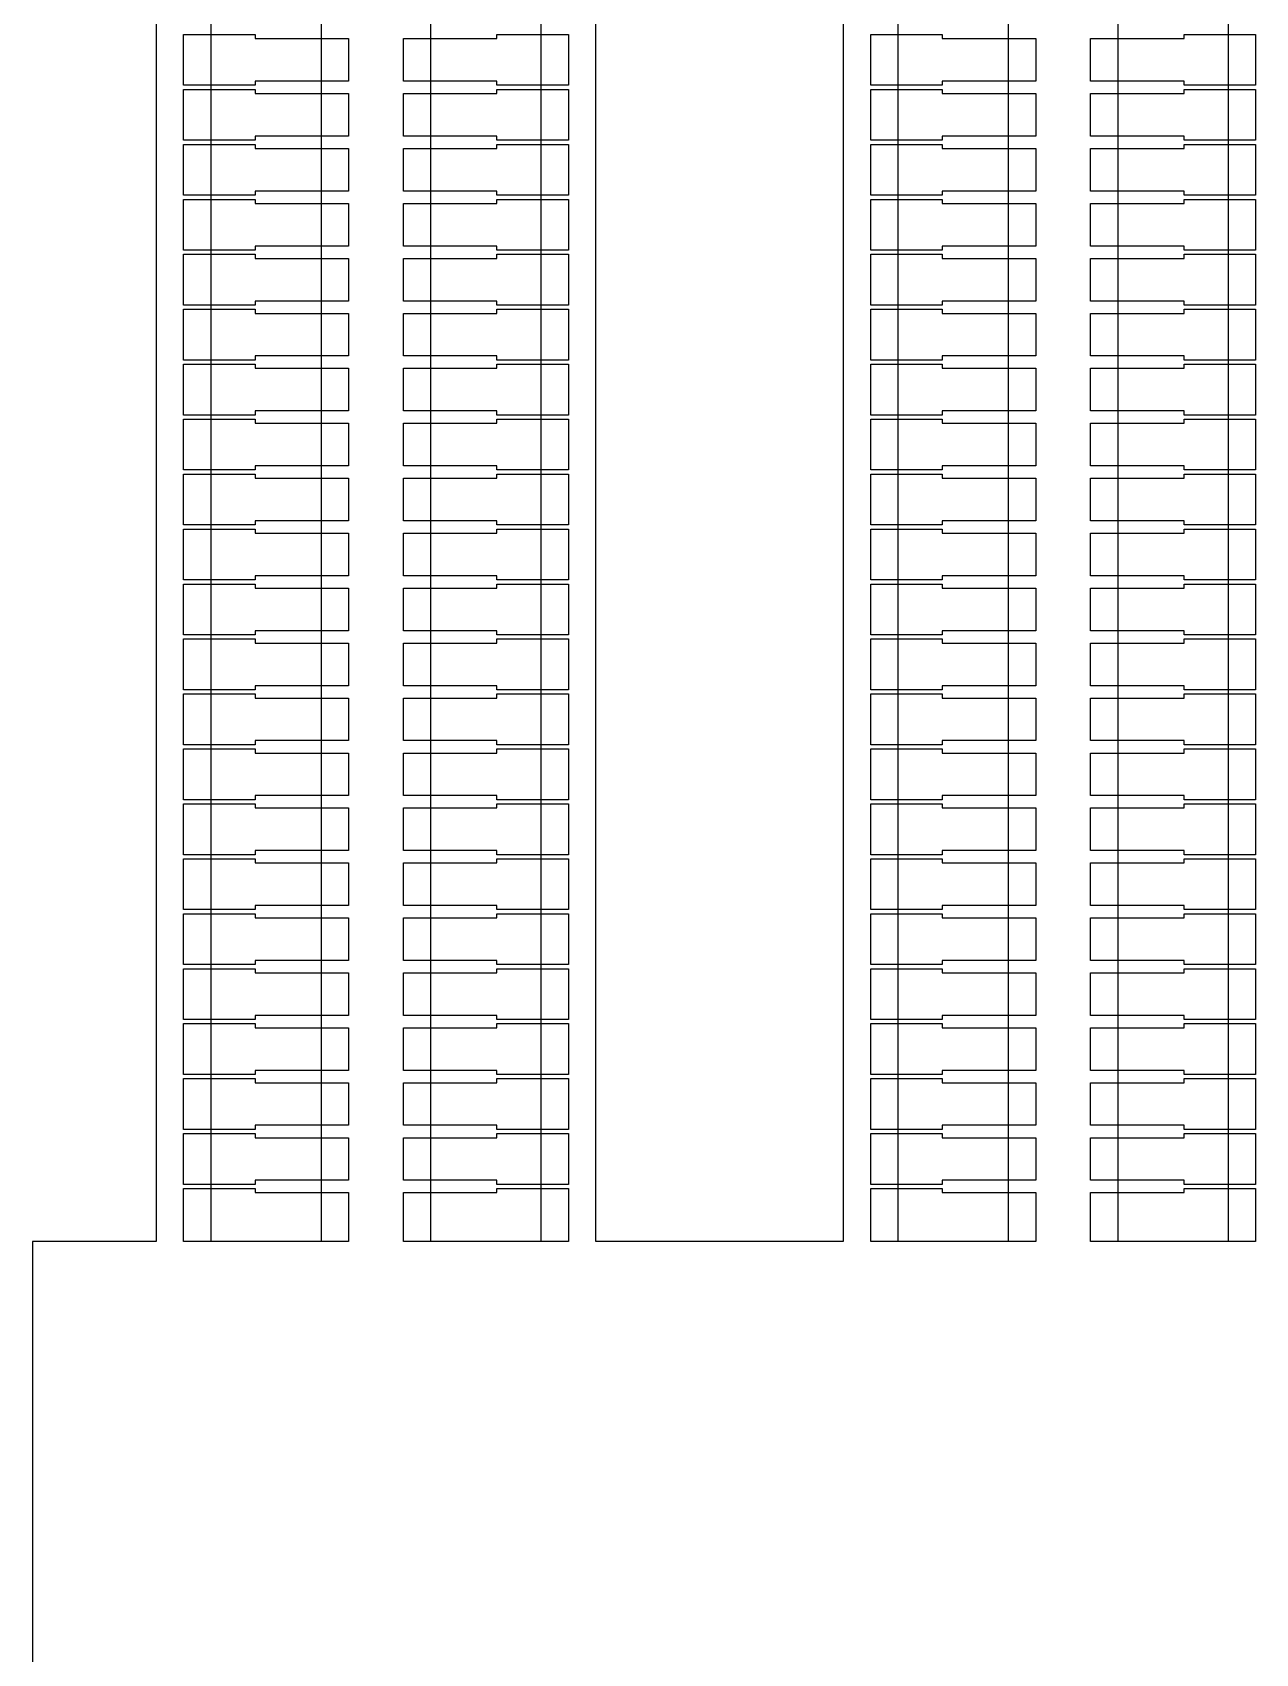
# Model space of a CAD drawing. Extents: x -38350 to 38650, y -35000 to 36000.
# Drawn here: x -30000 to -29555, y -1150 to -560 of the extents above; entities that cross this region are included whole.
import ezdxf

# ---------------------------------------------------------------- set-up
doc = ezdxf.new("R2010")
doc.units = 0
doc.header["$MEASUREMENT"] = 0
doc.layers.add('Layer1', color=10, linetype='Continuous')

msp = doc.modelspace()

# ---------------------------------------------------------------- linework, layer by layer
for p, q in [((-29955, -19), (-29955, -1000)), ((-29795, -1000), (-29795, -19)), ((-29705, -19), (-29705, -1000)), ((-29945, -579.25), (-29945, -560.75)), ((-29945, -560.75), (-29919, -560.75)), ((-29919, -560.75), (-29919, -562.25)), ((-29919, -562.25), (-29885, -562.25)), ((-29885, -562.25), (-29885, -577.75)), ((-29865, -577.75), (-29865, -562.25)), ((-29865, -562.25), (-29831, -562.25)), ((-29831, -562.25), (-29831, -560.75)), ((-29831, -560.75), (-29805, -560.75)), ((-29805, -560.75), (-29805, -579.25)), ((-29695, -579.25), (-29695, -560.75)), ((-29695, -560.75), (-29669, -560.75)), ((-29669, -560.75), (-29669, -562.25)), ((-29669, -562.25), (-29635, -562.25)), ((-29635, -562.25), (-29635, -577.75)), ((-29615, -577.75), (-29615, -562.25)), ((-29615, -562.25), (-29581, -562.25)), ((-29581, -562.25), (-29581, -560.75)), ((-29581, -560.75), (-29555, -560.75)), ((-29555, -560.75), (-29555, -579.25)), ((-29885, -577.75), (-29919, -577.75)), ((-29919, -577.75), (-29919, -579.25)), ((-29831, -577.75), (-29865, -577.75)), ((-29831, -579.25), (-29831, -577.75)), ((-29635, -577.75), (-29669, -577.75)), ((-29669, -577.75), (-29669, -579.25)), ((-29581, -577.75), (-29615, -577.75)), ((-29581, -579.25), (-29581, -577.75)), ((-29919, -579.25), (-29945, -579.25)), ((-29945, -599.25), (-29945, -580.75)), ((-29945, -580.75), (-29919, -580.75)), ((-29919, -580.75), (-29919, -582.25)), ((-29919, -582.25), (-29885, -582.25)), ((-29885, -582.25), (-29885, -597.75)), ((-29865, -597.75), (-29865, -582.25)), ((-29865, -582.25), (-29831, -582.25)), ((-29805, -579.25), (-29831, -579.25)), ((-29831, -582.25), (-29831, -580.75)), ((-29831, -580.75), (-29805, -580.75)), ((-29805, -580.75), (-29805, -599.25)), ((-29669, -579.25), (-29695, -579.25)), ((-29695, -599.25), (-29695, -580.75)), ((-29695, -580.75), (-29669, -580.75)), ((-29669, -580.75), (-29669, -582.25)), ((-29669, -582.25), (-29635, -582.25)), ((-29635, -582.25), (-29635, -597.75)), ((-29615, -597.75), (-29615, -582.25)), ((-29615, -582.25), (-29581, -582.25)), ((-29555, -579.25), (-29581, -579.25)), ((-29581, -582.25), (-29581, -580.75)), ((-29581, -580.75), (-29555, -580.75)), ((-29555, -580.75), (-29555, -599.25)), ((-29919, -599.25), (-29945, -599.25)), ((-29945, -619.25), (-29945, -600.75)), ((-29945, -600.75), (-29919, -600.75)), ((-29885, -597.75), (-29919, -597.75)), ((-29919, -597.75), (-29919, -599.25)), ((-29919, -600.75), (-29919, -602.25)), ((-29831, -597.75), (-29865, -597.75)), ((-29831, -599.25), (-29831, -597.75)), ((-29805, -599.25), (-29831, -599.25)), ((-29831, -602.25), (-29831, -600.75)), ((-29831, -600.75), (-29805, -600.75)), ((-29805, -600.75), (-29805, -619.25)), ((-29669, -599.25), (-29695, -599.25)), ((-29695, -619.25), (-29695, -600.75)), ((-29695, -600.75), (-29669, -600.75)), ((-29635, -597.75), (-29669, -597.75)), ((-29669, -597.75), (-29669, -599.25)), ((-29669, -600.75), (-29669, -602.25)), ((-29581, -597.75), (-29615, -597.75)), ((-29581, -599.25), (-29581, -597.75)), ((-29555, -599.25), (-29581, -599.25)), ((-29581, -602.25), (-29581, -600.75)), ((-29581, -600.75), (-29555, -600.75)), ((-29555, -600.75), (-29555, -619.25)), ((-29919, -602.25), (-29885, -602.25)), ((-29885, -602.25), (-29885, -617.75)), ((-29865, -617.75), (-29865, -602.25)), ((-29865, -602.25), (-29831, -602.25)), ((-29669, -602.25), (-29635, -602.25)), ((-29635, -602.25), (-29635, -617.75)), ((-29615, -617.75), (-29615, -602.25)), ((-29615, -602.25), (-29581, -602.25)), ((-29919, -619.25), (-29945, -619.25)), ((-29885, -617.75), (-29919, -617.75)), ((-29919, -617.75), (-29919, -619.25)), ((-29831, -617.75), (-29865, -617.75)), ((-29831, -619.25), (-29831, -617.75)), ((-29805, -619.25), (-29831, -619.25)), ((-29669, -619.25), (-29695, -619.25)), ((-29635, -617.75), (-29669, -617.75)), ((-29669, -617.75), (-29669, -619.25)), ((-29581, -617.75), (-29615, -617.75)), ((-29581, -619.25), (-29581, -617.75)), ((-29555, -619.25), (-29581, -619.25)), ((-29945, -639.25), (-29945, -620.75)), ((-29945, -620.75), (-29919, -620.75)), ((-29919, -620.75), (-29919, -622.25)), ((-29919, -622.25), (-29885, -622.25)), ((-29885, -622.25), (-29885, -637.75)), ((-29865, -637.75), (-29865, -622.25)), ((-29865, -622.25), (-29831, -622.25)), ((-29831, -622.25), (-29831, -620.75)), ((-29831, -620.75), (-29805, -620.75)), ((-29805, -620.75), (-29805, -639.25)), ((-29695, -639.25), (-29695, -620.75)), ((-29695, -620.75), (-29669, -620.75)), ((-29669, -620.75), (-29669, -622.25)), ((-29669, -622.25), (-29635, -622.25)), ((-29635, -622.25), (-29635, -637.75)), ((-29615, -637.75), (-29615, -622.25)), ((-29615, -622.25), (-29581, -622.25)), ((-29581, -622.25), (-29581, -620.75)), ((-29581, -620.75), (-29555, -620.75)), ((-29555, -620.75), (-29555, -639.25)), ((-29919, -639.25), (-29945, -639.25)), ((-29945, -659.25), (-29945, -640.75)), ((-29945, -640.75), (-29919, -640.75)), ((-29885, -637.75), (-29919, -637.75)), ((-29919, -637.75), (-29919, -639.25)), ((-29919, -640.75), (-29919, -642.25)), ((-29919, -642.25), (-29885, -642.25)), ((-29885, -642.25), (-29885, -657.75)), ((-29831, -637.75), (-29865, -637.75)), ((-29865, -657.75), (-29865, -642.25)), ((-29865, -642.25), (-29831, -642.25)), ((-29831, -639.25), (-29831, -637.75)), ((-29805, -639.25), (-29831, -639.25)), ((-29831, -642.25), (-29831, -640.75)), ((-29831, -640.75), (-29805, -640.75)), ((-29805, -640.75), (-29805, -659.25)), ((-29669, -639.25), (-29695, -639.25)), ((-29695, -659.25), (-29695, -640.75)), ((-29695, -640.75), (-29669, -640.75)), ((-29635, -637.75), (-29669, -637.75)), ((-29669, -637.75), (-29669, -639.25)), ((-29669, -640.75), (-29669, -642.25)), ((-29669, -642.25), (-29635, -642.25)), ((-29635, -642.25), (-29635, -657.75)), ((-29581, -637.75), (-29615, -637.75)), ((-29615, -657.75), (-29615, -642.25)), ((-29615, -642.25), (-29581, -642.25)), ((-29581, -639.25), (-29581, -637.75)), ((-29555, -639.25), (-29581, -639.25)), ((-29581, -642.25), (-29581, -640.75)), ((-29581, -640.75), (-29555, -640.75)), ((-29555, -640.75), (-29555, -659.25)), ((-29919, -659.25), (-29945, -659.25)), ((-29945, -679.25), (-29945, -660.75)), ((-29945, -660.75), (-29919, -660.75)), ((-29885, -657.75), (-29919, -657.75)), ((-29919, -657.75), (-29919, -659.25)), ((-29919, -660.75), (-29919, -662.25)), ((-29831, -657.75), (-29865, -657.75)), ((-29831, -659.25), (-29831, -657.75)), ((-29805, -659.25), (-29831, -659.25)), ((-29831, -662.25), (-29831, -660.75)), ((-29831, -660.75), (-29805, -660.75)), ((-29805, -660.75), (-29805, -679.25)), ((-29669, -659.25), (-29695, -659.25)), ((-29695, -679.25), (-29695, -660.75)), ((-29695, -660.75), (-29669, -660.75)), ((-29635, -657.75), (-29669, -657.75)), ((-29669, -657.75), (-29669, -659.25)), ((-29669, -660.75), (-29669, -662.25)), ((-29581, -657.75), (-29615, -657.75)), ((-29581, -659.25), (-29581, -657.75)), ((-29555, -659.25), (-29581, -659.25)), ((-29581, -662.25), (-29581, -660.75)), ((-29581, -660.75), (-29555, -660.75)), ((-29555, -660.75), (-29555, -679.25)), ((-29919, -662.25), (-29885, -662.25)), ((-29885, -662.25), (-29885, -677.75)), ((-29865, -677.75), (-29865, -662.25)), ((-29865, -662.25), (-29831, -662.25)), ((-29669, -662.25), (-29635, -662.25)), ((-29635, -662.25), (-29635, -677.75)), ((-29615, -677.75), (-29615, -662.25)), ((-29615, -662.25), (-29581, -662.25)), ((-29885, -677.75), (-29919, -677.75)), ((-29919, -677.75), (-29919, -679.25)), ((-29831, -677.75), (-29865, -677.75)), ((-29831, -679.25), (-29831, -677.75)), ((-29635, -677.75), (-29669, -677.75)), ((-29669, -677.75), (-29669, -679.25)), ((-29581, -677.75), (-29615, -677.75)), ((-29581, -679.25), (-29581, -677.75)), ((-29919, -679.25), (-29945, -679.25)), ((-29945, -699.25), (-29945, -680.75)), ((-29945, -680.75), (-29919, -680.75)), ((-29919, -680.75), (-29919, -682.25)), ((-29919, -682.25), (-29885, -682.25)), ((-29885, -682.25), (-29885, -697.75)), ((-29865, -697.75), (-29865, -682.25)), ((-29865, -682.25), (-29831, -682.25)), ((-29805, -679.25), (-29831, -679.25)), ((-29831, -682.25), (-29831, -680.75)), ((-29831, -680.75), (-29805, -680.75)), ((-29805, -680.75), (-29805, -699.25)), ((-29669, -679.25), (-29695, -679.25)), ((-29695, -699.25), (-29695, -680.75)), ((-29695, -680.75), (-29669, -680.75)), ((-29669, -680.75), (-29669, -682.25)), ((-29669, -682.25), (-29635, -682.25)), ((-29635, -682.25), (-29635, -697.75)), ((-29615, -697.75), (-29615, -682.25)), ((-29615, -682.25), (-29581, -682.25)), ((-29555, -679.25), (-29581, -679.25)), ((-29581, -682.25), (-29581, -680.75)), ((-29581, -680.75), (-29555, -680.75)), ((-29555, -680.75), (-29555, -699.25)), ((-29919, -699.25), (-29945, -699.25)), ((-29945, -719.25), (-29945, -700.75)), ((-29945, -700.75), (-29919, -700.75)), ((-29885, -697.75), (-29919, -697.75)), ((-29919, -697.75), (-29919, -699.25)), ((-29919, -700.75), (-29919, -702.25)), ((-29831, -697.75), (-29865, -697.75)), ((-29831, -699.25), (-29831, -697.75)), ((-29805, -699.25), (-29831, -699.25)), ((-29831, -702.25), (-29831, -700.75)), ((-29831, -700.75), (-29805, -700.75)), ((-29805, -700.75), (-29805, -719.25)), ((-29669, -699.25), (-29695, -699.25)), ((-29695, -719.25), (-29695, -700.75)), ((-29695, -700.75), (-29669, -700.75)), ((-29635, -697.75), (-29669, -697.75)), ((-29669, -697.75), (-29669, -699.25)), ((-29669, -700.75), (-29669, -702.25)), ((-29581, -697.75), (-29615, -697.75)), ((-29581, -699.25), (-29581, -697.75)), ((-29555, -699.25), (-29581, -699.25)), ((-29581, -702.25), (-29581, -700.75)), ((-29581, -700.75), (-29555, -700.75)), ((-29555, -700.75), (-29555, -719.25)), ((-29919, -702.25), (-29885, -702.25)), ((-29885, -702.25), (-29885, -717.75)), ((-29865, -717.75), (-29865, -702.25)), ((-29865, -702.25), (-29831, -702.25)), ((-29669, -702.25), (-29635, -702.25)), ((-29635, -702.25), (-29635, -717.75)), ((-29615, -717.75), (-29615, -702.25)), ((-29615, -702.25), (-29581, -702.25)), ((-29919, -719.25), (-29945, -719.25)), ((-29885, -717.75), (-29919, -717.75)), ((-29919, -717.75), (-29919, -719.25)), ((-29831, -717.75), (-29865, -717.75)), ((-29831, -719.25), (-29831, -717.75)), ((-29805, -719.25), (-29831, -719.25)), ((-29669, -719.25), (-29695, -719.25)), ((-29635, -717.75), (-29669, -717.75)), ((-29669, -717.75), (-29669, -719.25)), ((-29581, -717.75), (-29615, -717.75)), ((-29581, -719.25), (-29581, -717.75)), ((-29555, -719.25), (-29581, -719.25)), ((-29945, -739.25), (-29945, -720.75)), ((-29945, -720.75), (-29919, -720.75)), ((-29919, -720.75), (-29919, -722.25)), ((-29919, -722.25), (-29885, -722.25)), ((-29885, -722.25), (-29885, -737.75)), ((-29865, -737.75), (-29865, -722.25)), ((-29865, -722.25), (-29831, -722.25)), ((-29831, -722.25), (-29831, -720.75)), ((-29831, -720.75), (-29805, -720.75)), ((-29805, -720.75), (-29805, -739.25)), ((-29695, -739.25), (-29695, -720.75)), ((-29695, -720.75), (-29669, -720.75)), ((-29669, -720.75), (-29669, -722.25)), ((-29669, -722.25), (-29635, -722.25)), ((-29635, -722.25), (-29635, -737.75)), ((-29615, -737.75), (-29615, -722.25)), ((-29615, -722.25), (-29581, -722.25)), ((-29581, -722.25), (-29581, -720.75)), ((-29581, -720.75), (-29555, -720.75)), ((-29555, -720.75), (-29555, -739.25)), ((-29919, -739.25), (-29945, -739.25)), ((-29945, -759.25), (-29945, -740.75)), ((-29945, -740.75), (-29919, -740.75)), ((-29885, -737.75), (-29919, -737.75)), ((-29919, -737.75), (-29919, -739.25)), ((-29919, -740.75), (-29919, -742.25)), ((-29919, -742.25), (-29885, -742.25)), ((-29885, -742.25), (-29885, -757.75)), ((-29831, -737.75), (-29865, -737.75)), ((-29865, -757.75), (-29865, -742.25)), ((-29865, -742.25), (-29831, -742.25)), ((-29831, -739.25), (-29831, -737.75)), ((-29805, -739.25), (-29831, -739.25)), ((-29831, -742.25), (-29831, -740.75)), ((-29831, -740.75), (-29805, -740.75)), ((-29805, -740.75), (-29805, -759.25)), ((-29669, -739.25), (-29695, -739.25)), ((-29695, -759.25), (-29695, -740.75)), ((-29695, -740.75), (-29669, -740.75)), ((-29635, -737.75), (-29669, -737.75)), ((-29669, -737.75), (-29669, -739.25)), ((-29669, -740.75), (-29669, -742.25)), ((-29669, -742.25), (-29635, -742.25)), ((-29635, -742.25), (-29635, -757.75)), ((-29581, -737.75), (-29615, -737.75)), ((-29615, -757.75), (-29615, -742.25)), ((-29615, -742.25), (-29581, -742.25)), ((-29581, -739.25), (-29581, -737.75)), ((-29555, -739.25), (-29581, -739.25)), ((-29581, -742.25), (-29581, -740.75)), ((-29581, -740.75), (-29555, -740.75)), ((-29555, -740.75), (-29555, -759.25)), ((-29919, -759.25), (-29945, -759.25)), ((-29945, -779.25), (-29945, -760.75)), ((-29945, -760.75), (-29919, -760.75)), ((-29885, -757.75), (-29919, -757.75)), ((-29919, -757.75), (-29919, -759.25)), ((-29919, -760.75), (-29919, -762.25)), ((-29831, -757.75), (-29865, -757.75)), ((-29831, -759.25), (-29831, -757.75)), ((-29805, -759.25), (-29831, -759.25)), ((-29831, -762.25), (-29831, -760.75)), ((-29831, -760.75), (-29805, -760.75)), ((-29805, -760.75), (-29805, -779.25)), ((-29669, -759.25), (-29695, -759.25)), ((-29695, -779.25), (-29695, -760.75)), ((-29695, -760.75), (-29669, -760.75)), ((-29635, -757.75), (-29669, -757.75)), ((-29669, -757.75), (-29669, -759.25)), ((-29669, -760.75), (-29669, -762.25)), ((-29581, -757.75), (-29615, -757.75)), ((-29581, -759.25), (-29581, -757.75)), ((-29555, -759.25), (-29581, -759.25)), ((-29581, -762.25), (-29581, -760.75)), ((-29581, -760.75), (-29555, -760.75)), ((-29555, -760.75), (-29555, -779.25)), ((-29919, -762.25), (-29885, -762.25)), ((-29885, -762.25), (-29885, -777.75)), ((-29865, -777.75), (-29865, -762.25)), ((-29865, -762.25), (-29831, -762.25)), ((-29669, -762.25), (-29635, -762.25)), ((-29635, -762.25), (-29635, -777.75)), ((-29615, -777.75), (-29615, -762.25)), ((-29615, -762.25), (-29581, -762.25)), ((-29885, -777.75), (-29919, -777.75)), ((-29919, -777.75), (-29919, -779.25)), ((-29831, -777.75), (-29865, -777.75)), ((-29831, -779.25), (-29831, -777.75)), ((-29635, -777.75), (-29669, -777.75)), ((-29669, -777.75), (-29669, -779.25)), ((-29581, -777.75), (-29615, -777.75)), ((-29581, -779.25), (-29581, -777.75)), ((-29919, -779.25), (-29945, -779.25)), ((-29945, -799.25), (-29945, -780.75)), ((-29945, -780.75), (-29919, -780.75)), ((-29919, -780.75), (-29919, -782.25)), ((-29919, -782.25), (-29885, -782.25)), ((-29885, -782.25), (-29885, -797.75)), ((-29865, -797.75), (-29865, -782.25)), ((-29865, -782.25), (-29831, -782.25)), ((-29805, -779.25), (-29831, -779.25)), ((-29831, -782.25), (-29831, -780.75)), ((-29831, -780.75), (-29805, -780.75)), ((-29805, -780.75), (-29805, -799.25)), ((-29669, -779.25), (-29695, -779.25)), ((-29695, -799.25), (-29695, -780.75)), ((-29695, -780.75), (-29669, -780.75)), ((-29669, -780.75), (-29669, -782.25)), ((-29669, -782.25), (-29635, -782.25)), ((-29635, -782.25), (-29635, -797.75)), ((-29615, -797.75), (-29615, -782.25)), ((-29615, -782.25), (-29581, -782.25)), ((-29555, -779.25), (-29581, -779.25)), ((-29581, -782.25), (-29581, -780.75)), ((-29581, -780.75), (-29555, -780.75)), ((-29555, -780.75), (-29555, -799.25)), ((-29919, -799.25), (-29945, -799.25)), ((-29945, -819.25), (-29945, -800.75)), ((-29945, -800.75), (-29919, -800.75)), ((-29885, -797.75), (-29919, -797.75)), ((-29919, -797.75), (-29919, -799.25)), ((-29919, -800.75), (-29919, -802.25)), ((-29919, -802.25), (-29885, -802.25)), ((-29885, -802.25), (-29885, -817.75)), ((-29831, -797.75), (-29865, -797.75)), ((-29865, -817.75), (-29865, -802.25)), ((-29865, -802.25), (-29831, -802.25)), ((-29831, -799.25), (-29831, -797.75)), ((-29805, -799.25), (-29831, -799.25)), ((-29831, -802.25), (-29831, -800.75)), ((-29831, -800.75), (-29805, -800.75)), ((-29805, -800.75), (-29805, -819.25)), ((-29669, -799.25), (-29695, -799.25)), ((-29695, -819.25), (-29695, -800.75)), ((-29695, -800.75), (-29669, -800.75)), ((-29635, -797.75), (-29669, -797.75)), ((-29669, -797.75), (-29669, -799.25)), ((-29669, -800.75), (-29669, -802.25)), ((-29669, -802.25), (-29635, -802.25)), ((-29635, -802.25), (-29635, -817.75)), ((-29581, -797.75), (-29615, -797.75)), ((-29615, -817.75), (-29615, -802.25)), ((-29615, -802.25), (-29581, -802.25)), ((-29581, -799.25), (-29581, -797.75)), ((-29555, -799.25), (-29581, -799.25)), ((-29581, -802.25), (-29581, -800.75)), ((-29581, -800.75), (-29555, -800.75)), ((-29555, -800.75), (-29555, -819.25)), ((-29919, -819.25), (-29945, -819.25)), ((-29885, -817.75), (-29919, -817.75)), ((-29919, -817.75), (-29919, -819.25)), ((-29831, -817.75), (-29865, -817.75)), ((-29831, -819.25), (-29831, -817.75)), ((-29805, -819.25), (-29831, -819.25)), ((-29669, -819.25), (-29695, -819.25)), ((-29635, -817.75), (-29669, -817.75)), ((-29669, -817.75), (-29669, -819.25)), ((-29581, -817.75), (-29615, -817.75)), ((-29581, -819.25), (-29581, -817.75)), ((-29555, -819.25), (-29581, -819.25)), ((-29945, -839.25), (-29945, -820.75)), ((-29945, -820.75), (-29919, -820.75)), ((-29919, -820.75), (-29919, -822.25)), ((-29919, -822.25), (-29885, -822.25)), ((-29885, -822.25), (-29885, -837.75)), ((-29865, -837.75), (-29865, -822.25)), ((-29865, -822.25), (-29831, -822.25)), ((-29831, -822.25), (-29831, -820.75)), ((-29831, -820.75), (-29805, -820.75)), ((-29805, -820.75), (-29805, -839.25)), ((-29695, -839.25), (-29695, -820.75)), ((-29695, -820.75), (-29669, -820.75)), ((-29669, -820.75), (-29669, -822.25)), ((-29669, -822.25), (-29635, -822.25)), ((-29635, -822.25), (-29635, -837.75)), ((-29615, -837.75), (-29615, -822.25)), ((-29615, -822.25), (-29581, -822.25)), ((-29581, -822.25), (-29581, -820.75)), ((-29581, -820.75), (-29555, -820.75)), ((-29555, -820.75), (-29555, -839.25)), ((-29885, -837.75), (-29919, -837.75)), ((-29919, -837.75), (-29919, -839.25)), ((-29831, -837.75), (-29865, -837.75)), ((-29831, -839.25), (-29831, -837.75)), ((-29635, -837.75), (-29669, -837.75)), ((-29669, -837.75), (-29669, -839.25)), ((-29581, -837.75), (-29615, -837.75)), ((-29581, -839.25), (-29581, -837.75)), ((-29919, -839.25), (-29945, -839.25)), ((-29945, -859.25), (-29945, -840.75)), ((-29945, -840.75), (-29919, -840.75)), ((-29919, -840.75), (-29919, -842.25)), ((-29919, -842.25), (-29885, -842.25)), ((-29885, -842.25), (-29885, -857.75)), ((-29865, -857.75), (-29865, -842.25)), ((-29865, -842.25), (-29831, -842.25)), ((-29805, -839.25), (-29831, -839.25)), ((-29831, -842.25), (-29831, -840.75)), ((-29831, -840.75), (-29805, -840.75)), ((-29805, -840.75), (-29805, -859.25)), ((-29669, -839.25), (-29695, -839.25)), ((-29695, -859.25), (-29695, -840.75)), ((-29695, -840.75), (-29669, -840.75)), ((-29669, -840.75), (-29669, -842.25)), ((-29669, -842.25), (-29635, -842.25)), ((-29635, -842.25), (-29635, -857.75)), ((-29615, -857.75), (-29615, -842.25)), ((-29615, -842.25), (-29581, -842.25)), ((-29555, -839.25), (-29581, -839.25)), ((-29581, -842.25), (-29581, -840.75)), ((-29581, -840.75), (-29555, -840.75)), ((-29555, -840.75), (-29555, -859.25)), ((-29919, -859.25), (-29945, -859.25)), ((-29945, -879.25), (-29945, -860.75)), ((-29945, -860.75), (-29919, -860.75)), ((-29885, -857.75), (-29919, -857.75)), ((-29919, -857.75), (-29919, -859.25)), ((-29919, -860.75), (-29919, -862.25)), ((-29831, -857.75), (-29865, -857.75)), ((-29831, -859.25), (-29831, -857.75)), ((-29805, -859.25), (-29831, -859.25)), ((-29831, -862.25), (-29831, -860.75)), ((-29831, -860.75), (-29805, -860.75)), ((-29805, -860.75), (-29805, -879.25)), ((-29669, -859.25), (-29695, -859.25)), ((-29695, -879.25), (-29695, -860.75)), ((-29695, -860.75), (-29669, -860.75)), ((-29635, -857.75), (-29669, -857.75)), ((-29669, -857.75), (-29669, -859.25)), ((-29669, -860.75), (-29669, -862.25)), ((-29581, -857.75), (-29615, -857.75)), ((-29581, -859.25), (-29581, -857.75)), ((-29555, -859.25), (-29581, -859.25)), ((-29581, -862.25), (-29581, -860.75)), ((-29581, -860.75), (-29555, -860.75)), ((-29555, -860.75), (-29555, -879.25)), ((-29919, -862.25), (-29885, -862.25)), ((-29885, -862.25), (-29885, -877.75)), ((-29865, -877.75), (-29865, -862.25)), ((-29865, -862.25), (-29831, -862.25)), ((-29669, -862.25), (-29635, -862.25)), ((-29635, -862.25), (-29635, -877.75)), ((-29615, -877.75), (-29615, -862.25)), ((-29615, -862.25), (-29581, -862.25)), ((-29885, -877.75), (-29919, -877.75)), ((-29919, -877.75), (-29919, -879.25)), ((-29831, -877.75), (-29865, -877.75)), ((-29831, -879.25), (-29831, -877.75)), ((-29635, -877.75), (-29669, -877.75)), ((-29669, -877.75), (-29669, -879.25)), ((-29581, -877.75), (-29615, -877.75)), ((-29581, -879.25), (-29581, -877.75)), ((-29919, -879.25), (-29945, -879.25)), ((-29945, -899.25), (-29945, -880.75)), ((-29945, -880.75), (-29919, -880.75)), ((-29919, -880.75), (-29919, -882.25)), ((-29919, -882.25), (-29885, -882.25)), ((-29885, -882.25), (-29885, -897.75)), ((-29865, -897.75), (-29865, -882.25)), ((-29865, -882.25), (-29831, -882.25)), ((-29805, -879.25), (-29831, -879.25)), ((-29831, -882.25), (-29831, -880.75)), ((-29831, -880.75), (-29805, -880.75)), ((-29805, -880.75), (-29805, -899.25)), ((-29669, -879.25), (-29695, -879.25)), ((-29695, -899.25), (-29695, -880.75)), ((-29695, -880.75), (-29669, -880.75)), ((-29669, -880.75), (-29669, -882.25)), ((-29669, -882.25), (-29635, -882.25)), ((-29635, -882.25), (-29635, -897.75)), ((-29615, -897.75), (-29615, -882.25)), ((-29615, -882.25), (-29581, -882.25)), ((-29555, -879.25), (-29581, -879.25)), ((-29581, -882.25), (-29581, -880.75)), ((-29581, -880.75), (-29555, -880.75)), ((-29555, -880.75), (-29555, -899.25)), ((-29919, -899.25), (-29945, -899.25)), ((-29945, -919.25), (-29945, -900.75)), ((-29945, -900.75), (-29919, -900.75)), ((-29885, -897.75), (-29919, -897.75)), ((-29919, -897.75), (-29919, -899.25)), ((-29919, -900.75), (-29919, -902.25)), ((-29919, -902.25), (-29885, -902.25)), ((-29885, -902.25), (-29885, -917.75)), ((-29831, -897.75), (-29865, -897.75)), ((-29865, -917.75), (-29865, -902.25)), ((-29865, -902.25), (-29831, -902.25)), ((-29831, -899.25), (-29831, -897.75)), ((-29805, -899.25), (-29831, -899.25)), ((-29831, -902.25), (-29831, -900.75)), ((-29831, -900.75), (-29805, -900.75)), ((-29805, -900.75), (-29805, -919.25)), ((-29669, -899.25), (-29695, -899.25)), ((-29695, -919.25), (-29695, -900.75)), ((-29695, -900.75), (-29669, -900.75)), ((-29635, -897.75), (-29669, -897.75)), ((-29669, -897.75), (-29669, -899.25)), ((-29669, -900.75), (-29669, -902.25)), ((-29669, -902.25), (-29635, -902.25)), ((-29635, -902.25), (-29635, -917.75)), ((-29581, -897.75), (-29615, -897.75)), ((-29615, -917.75), (-29615, -902.25)), ((-29615, -902.25), (-29581, -902.25)), ((-29581, -899.25), (-29581, -897.75)), ((-29555, -899.25), (-29581, -899.25)), ((-29581, -902.25), (-29581, -900.75)), ((-29581, -900.75), (-29555, -900.75)), ((-29555, -900.75), (-29555, -919.25)), ((-29919, -919.25), (-29945, -919.25)), ((-29885, -917.75), (-29919, -917.75)), ((-29919, -917.75), (-29919, -919.25)), ((-29831, -917.75), (-29865, -917.75)), ((-29831, -919.25), (-29831, -917.75)), ((-29805, -919.25), (-29831, -919.25)), ((-29669, -919.25), (-29695, -919.25)), ((-29635, -917.75), (-29669, -917.75)), ((-29669, -917.75), (-29669, -919.25)), ((-29581, -917.75), (-29615, -917.75)), ((-29581, -919.25), (-29581, -917.75)), ((-29555, -919.25), (-29581, -919.25)), ((-29945, -939.25), (-29945, -920.75)), ((-29945, -920.75), (-29919, -920.75)), ((-29919, -920.75), (-29919, -922.25)), ((-29919, -922.25), (-29885, -922.25)), ((-29885, -922.25), (-29885, -937.75)), ((-29865, -937.75), (-29865, -922.25)), ((-29865, -922.25), (-29831, -922.25)), ((-29831, -922.25), (-29831, -920.75)), ((-29831, -920.75), (-29805, -920.75)), ((-29805, -920.75), (-29805, -939.25)), ((-29695, -939.25), (-29695, -920.75)), ((-29695, -920.75), (-29669, -920.75)), ((-29669, -920.75), (-29669, -922.25)), ((-29669, -922.25), (-29635, -922.25)), ((-29635, -922.25), (-29635, -937.75)), ((-29615, -937.75), (-29615, -922.25)), ((-29615, -922.25), (-29581, -922.25)), ((-29581, -922.25), (-29581, -920.75)), ((-29581, -920.75), (-29555, -920.75)), ((-29555, -920.75), (-29555, -939.25)), ((-29885, -937.75), (-29919, -937.75)), ((-29919, -937.75), (-29919, -939.25)), ((-29831, -937.75), (-29865, -937.75)), ((-29831, -939.25), (-29831, -937.75)), ((-29635, -937.75), (-29669, -937.75)), ((-29669, -937.75), (-29669, -939.25)), ((-29581, -937.75), (-29615, -937.75)), ((-29581, -939.25), (-29581, -937.75)), ((-29919, -939.25), (-29945, -939.25)), ((-29945, -959.25), (-29945, -940.75)), ((-29945, -940.75), (-29919, -940.75)), ((-29919, -940.75), (-29919, -942.25)), ((-29919, -942.25), (-29885, -942.25)), ((-29885, -942.25), (-29885, -957.75)), ((-29865, -957.75), (-29865, -942.25)), ((-29865, -942.25), (-29831, -942.25)), ((-29805, -939.25), (-29831, -939.25)), ((-29831, -942.25), (-29831, -940.75)), ((-29831, -940.75), (-29805, -940.75)), ((-29805, -940.75), (-29805, -959.25)), ((-29669, -939.25), (-29695, -939.25)), ((-29695, -959.25), (-29695, -940.75)), ((-29695, -940.75), (-29669, -940.75)), ((-29669, -940.75), (-29669, -942.25)), ((-29669, -942.25), (-29635, -942.25)), ((-29635, -942.25), (-29635, -957.75)), ((-29615, -957.75), (-29615, -942.25)), ((-29615, -942.25), (-29581, -942.25)), ((-29555, -939.25), (-29581, -939.25)), ((-29581, -942.25), (-29581, -940.75)), ((-29581, -940.75), (-29555, -940.75)), ((-29555, -940.75), (-29555, -959.25)), ((-29919, -959.25), (-29945, -959.25)), ((-29945, -979.25), (-29945, -960.75)), ((-29945, -960.75), (-29919, -960.75)), ((-29885, -957.75), (-29919, -957.75)), ((-29919, -957.75), (-29919, -959.25)), ((-29919, -960.75), (-29919, -962.25)), ((-29831, -957.75), (-29865, -957.75)), ((-29831, -959.25), (-29831, -957.75)), ((-29805, -959.25), (-29831, -959.25)), ((-29831, -962.25), (-29831, -960.75)), ((-29831, -960.75), (-29805, -960.75)), ((-29805, -960.75), (-29805, -979.25)), ((-29669, -959.25), (-29695, -959.25)), ((-29695, -979.25), (-29695, -960.75)), ((-29695, -960.75), (-29669, -960.75)), ((-29635, -957.75), (-29669, -957.75)), ((-29669, -957.75), (-29669, -959.25)), ((-29669, -960.75), (-29669, -962.25)), ((-29581, -957.75), (-29615, -957.75)), ((-29581, -959.25), (-29581, -957.75)), ((-29555, -959.25), (-29581, -959.25)), ((-29581, -962.25), (-29581, -960.75)), ((-29581, -960.75), (-29555, -960.75)), ((-29555, -960.75), (-29555, -979.25)), ((-29919, -962.25), (-29885, -962.25)), ((-29885, -962.25), (-29885, -977.75)), ((-29865, -977.75), (-29865, -962.25)), ((-29865, -962.25), (-29831, -962.25)), ((-29669, -962.25), (-29635, -962.25)), ((-29635, -962.25), (-29635, -977.75)), ((-29615, -977.75), (-29615, -962.25)), ((-29615, -962.25), (-29581, -962.25)), ((-29919, -979.25), (-29945, -979.25)), ((-29885, -977.75), (-29919, -977.75)), ((-29919, -977.75), (-29919, -979.25)), ((-29831, -977.75), (-29865, -977.75)), ((-29831, -979.25), (-29831, -977.75)), ((-29805, -979.25), (-29831, -979.25)), ((-29669, -979.25), (-29695, -979.25)), ((-29635, -977.75), (-29669, -977.75)), ((-29669, -977.75), (-29669, -979.25)), ((-29581, -977.75), (-29615, -977.75)), ((-29581, -979.25), (-29581, -977.75)), ((-29555, -979.25), (-29581, -979.25)), ((-29945, -1000), (-29945, -980.75)), ((-29945, -980.75), (-29919, -980.75)), ((-29919, -980.75), (-29919, -982.25)), ((-29919, -982.25), (-29885, -982.25)), ((-29885, -982.25), (-29885, -1000)), ((-29865, -1000), (-29865, -982.25)), ((-29865, -982.25), (-29831, -982.25)), ((-29831, -982.25), (-29831, -980.75)), ((-29831, -980.75), (-29805, -980.75)), ((-29805, -980.75), (-29805, -1000)), ((-29695, -1000), (-29695, -980.75)), ((-29695, -980.75), (-29669, -980.75)), ((-29669, -980.75), (-29669, -982.25)), ((-29669, -982.25), (-29635, -982.25)), ((-29635, -982.25), (-29635, -1000)), ((-29615, -1000), (-29615, -982.25)), ((-29615, -982.25), (-29581, -982.25)), ((-29581, -982.25), (-29581, -980.75)), ((-29581, -980.75), (-29555, -980.75)), ((-29555, -980.75), (-29555, -1000)), ((-29955, -1000), (-30000, -1000)), ((-30000, -1000), (-30000, -8000)), ((-29885, -1000), (-29945, -1000)), ((-29805, -1000), (-29865, -1000)), ((-29705, -1000), (-29795, -1000)), ((-29635, -1000), (-29695, -1000)), ((-29555, -1000), (-29615, -1000))]:
    msp.add_line(p, q)
at = {"layer": 'Layer1'}
for p, q in [((-29895, 0), (-29895, -1000)), ((-29855, -1000), (-29855, 0)), ((-29645, 0), (-29645, -1000)), ((-29605, -1000), (-29605, 0)), ((-29955, -19), (-29955, -1000)), ((-29935, -1000), (-29935, -19)), ((-29815, -19), (-29815, -1000)), ((-29795, -1000), (-29795, -19)), ((-29705, -19), (-29705, -1000)), ((-29685, -1000), (-29685, -19)), ((-29565, -19), (-29565, -1000)), ((-29955, -1000), (-30000, -1000)), ((-30000, -1000), (-30000, -8000)), ((-29895, -1000), (-29935, -1000)), ((-29815, -1000), (-29855, -1000)), ((-29705, -1000), (-29795, -1000)), ((-29645, -1000), (-29685, -1000)), ((-29565, -1000), (-29605, -1000))]:
    msp.add_line(p, q, dxfattribs=at)

doc.saveas('drawing.dxf')
